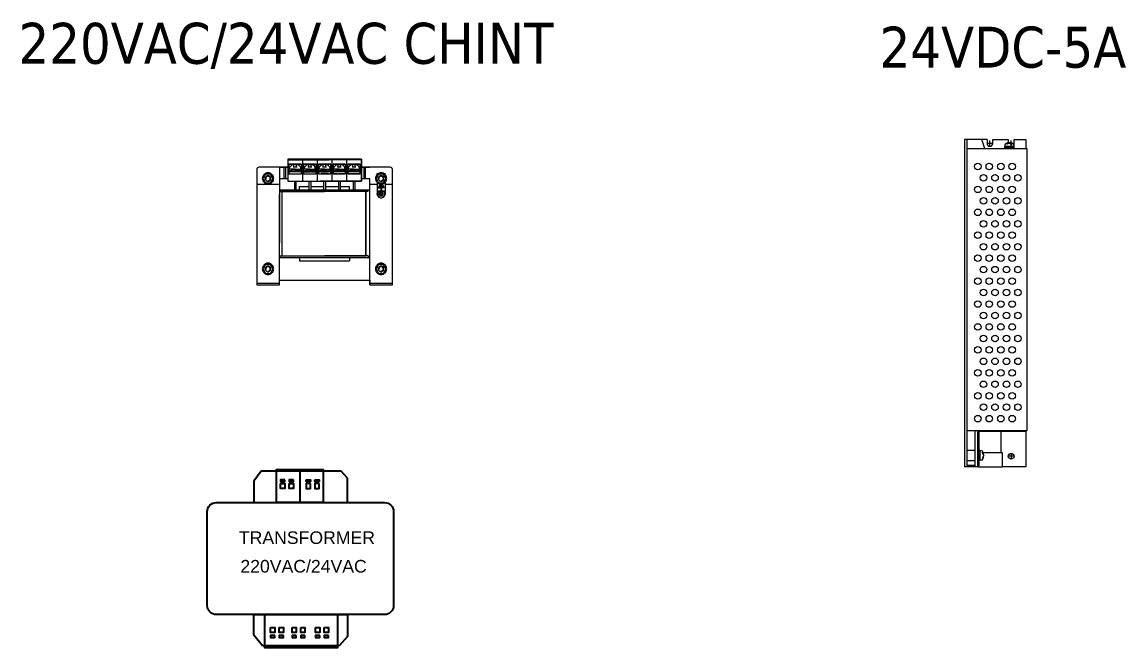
# Model space of a CAD drawing. Header units: millimetres. Extents: x 32 to 1203, y 86 to 501.
# Drawn here: x 529 to 1203, y 119 to 501 of the extents above; entities that cross this region are included whole.
import ezdxf
from ezdxf.enums import TextEntityAlignment as Align

# ---------------------------------------------------------------- set-up
doc = ezdxf.new("R2010")
doc.units = ezdxf.units.MM
doc.styles.add('Tahoma (Input Text)', font='tahoma.ttf')
doc.styles.add('Text_Viet', font='arial.ttf')

# ---------------------------------------------------------------- blocks, each defined once
blk = doc.blocks.new('TR')
at = {"color": 30}
for p, q in [((58931.48, 27406.31), (58927.4, 27400.75)), ((58952.88, 27407.14), (58952.88, 27388.88)), ((58979.38, 27402.47), (58975.71, 27406.31)), ((58932.13, 27309.23), (58927.4, 27315.27)), ((58979.38, 27314.45), (58974.7, 27309.23))]:
    blk.add_line(p, q, dxfattribs=at)
for points in [[(58975.71, 27406.31), (58931.48, 27406.31)], [(58927.4, 27400.75), (58927.4, 27388.88), (58979.38, 27388.88), (58979.38, 27402.47)], [(58927.4, 27315.27), (58927.4, 27326.66), (58979.38, 27326.66), (58979.38, 27314.45)], [(58974.7, 27309.23), (58932.13, 27309.23)]]:
    blk.add_lwpolyline(points, dxfattribs=at)
for points in [[(58965.83, 27388.88), (58939.93, 27388.88), (58939.93, 27407.14), (58965.83, 27407.14)], [(58944.5, 27401.55), (58942.13, 27401.55), (58942.13, 27400.46), (58944.5, 27400.46)], [(58942.18, 27399.49), (58944.53, 27399.49), (58944.53, 27396.74), (58942.18, 27396.74)], [(58949.29, 27401.55), (58946.92, 27401.55), (58946.92, 27400.46), (58949.29, 27400.46)], [(58946.97, 27399.49), (58949.32, 27399.49), (58949.32, 27396.74), (58946.97, 27396.74)], [(58958.78, 27399.49), (58956.43, 27399.49), (58956.43, 27396.74), (58958.78, 27396.74)], [(58956.46, 27401.55), (58958.83, 27401.55), (58958.83, 27400.46), (58956.46, 27400.46)], [(58963.57, 27399.49), (58961.22, 27399.49), (58961.22, 27396.74), (58963.57, 27396.74)], [(58961.25, 27401.55), (58963.62, 27401.55), (58963.62, 27400.46), (58961.25, 27400.46)], [(58933.48, 27326.66), (58973.85, 27326.66), (58973.85, 27308.16), (58933.48, 27308.16)], [(58936.58, 27319.52), (58938.93, 27319.52), (58938.93, 27316.77), (58936.58, 27316.77)], [(58941.37, 27319.52), (58943.72, 27319.52), (58943.72, 27316.77), (58941.37, 27316.77)], [(58948.55, 27319.52), (58950.9, 27319.52), (58950.9, 27316.77), (58948.55, 27316.77)], [(58953.34, 27319.52), (58955.69, 27319.52), (58955.69, 27316.77), (58953.34, 27316.77)], [(58961.63, 27319.52), (58963.99, 27319.52), (58963.99, 27316.77), (58961.63, 27316.77)], [(58966.42, 27319.52), (58968.78, 27319.52), (58968.78, 27316.77), (58966.42, 27316.77)], [(58938.93, 27314.99), (58936.57, 27314.99), (58936.57, 27313.91), (58938.93, 27313.91)], [(58943.72, 27314.99), (58941.36, 27314.99), (58941.36, 27313.91), (58943.72, 27313.91)], [(58950.91, 27314.99), (58948.54, 27314.99), (58948.54, 27313.91), (58950.91, 27313.91)], [(58955.7, 27314.99), (58953.33, 27314.99), (58953.33, 27313.91), (58955.7, 27313.91)], [(58963.99, 27314.99), (58961.62, 27314.99), (58961.62, 27313.91), (58963.99, 27313.91)], [(58968.78, 27314.99), (58966.41, 27314.99), (58966.41, 27313.91), (58968.78, 27313.91)]]:
    blk.add_lwpolyline(points, close=True, dxfattribs=at)
blk.add_lwpolyline([(58906.46, 27388.88), (58999.91, 27388.88, -0.414214), (59004.91, 27383.88), (59004.91, 27331.66, -0.414214), (58999.91, 27326.66), (58906.46, 27326.66, -0.414214), (58901.46, 27331.66), (58901.46, 27383.88, -0.414214)], format="xyb", close=True, dxfattribs=at)
at = {"color": 30, "style": 'Text_Viet'}
for s, p in [('TRANSFORMER', (58919.05, 27365.86)), ('220VAC/24VAC', (58919.88, 27350))]:
    blk.add_text(s, height=7, dxfattribs=at).set_placement(p)
blk = doc.blocks.new('*U416')
at = {"color": 1, "linetype": 'Continuous', "lineweight": 5}
for points in [[(-22.44, 69), (-40, 69), (-40.56, 68.89), (-41, 68.67), (-41.33, 68.22), (-41.44, 67.67), (-41.44, 67.67), (-41.44, -2.89), (-27.56, -2.89), (-27.56, 0), (27.56, 0), (27.56, -2.89), (41.44, -2.89), (41.44, 67.67), (41.33, 68.22), (41, 68.67), (40.56, 68.89), (40, 69), (40, 69), (22.44, 69), (22.44, 73.89), (-22.44, 73.89), (-22.44, 69)], [(-27.56, 69), (-22.44, 69)], [(-27.56, 69), (-27.56, 22.78)], [(-24.78, 69), (-24.78, 62.11)], [(-24.44, 69), (-22.44, 69)], [(-23.89, 69), (-23.89, 62.11)], [(22.44, 69), (27.56, 69)], [(23.89, 69), (23.89, 62.11)], [(24.78, 69), (24.78, 62.11)], [(-27.56, 62.11), (-22.44, 62.11)], [(22.44, 62.11), (27.56, 62.11)], [(27.56, -2.89), (27.56, 62.11)], [(-41.44, 58.67), (-27.56, 58.67)], [(27.56, 58.67), (32.11, 58.67)], [(27.56, 58.67), (32.11, 58.67)], [(36.89, 58.67), (41.44, 58.67)], [(-27.56, -2.89), (-27.56, 52.33)], [(-41.44, -1.78), (-27.56, -1.78)], [(27.56, -1.78), (41.44, -1.78)]]:
    blk.add_lwpolyline(points, dxfattribs=at)
at = {"color": 32, "linetype": 'Continuous', "lineweight": 5}
for points in [[(-22.44, 60.44), (22.44, 60.44), (22.44, 73.89), (-22.44, 73.89), (-22.44, 60.44)], [(2.78, 73.89), (-22.44, 73.89)], [(-22.44, 73.89), (-22.44, 60.44)], [(-22.44, 73.44), (2.78, 73.44)], [(-21.78, 64.89), (-14.11, 64.89), (-14.11, 70.78), (-21.78, 70.78), (-21.78, 64.89)], [(-21.78, 70.78), (-21.78, 64.89)], [(-21.78, 70.78), (-14.11, 70.78)], [(-14.56, 68.89), (-14.89, 69.22), (-15.22, 69.67), (-15.56, 70), (-16, 70.22), (-16.44, 70.44), (-17, 70.56), (-17.44, 70.67), (-17.89, 70.78), (-18.44, 70.67), (-18.89, 70.56), (-19.44, 70.44), (-19.89, 70.22), (-20.22, 70), (-20.67, 69.67), (-21, 69.22), (-21.33, 68.89)], [(-21.33, 67.89), (-21.33, 68.89)], [(-17.89, 67.89), (-21.33, 67.89)], [(-21.33, 66.89), (-18, 67.89)], [(-19.44, 67.44), (-19.44, 67.89)], [(-19.22, 67.56), (-19.22, 67.89)], [(-19.11, 69.33), (-16.78, 69.33)], [(-18.67, 69.33), (-18.67, 70.67)], [(-17.89, 67.89), (-17.89, 67.89), (-18, 67.89)], [(-17.89, 67.89), (-14.56, 67.89)], [(-14.56, 66.89), (-17.89, 67.89)], [(-17.22, 69.33), (-17.22, 70.67)], [(-16.67, 67.56), (-16.67, 67.89)], [(-16.44, 67.44), (-16.44, 67.89)], [(-14.56, 67.89), (-14.56, 68.89)], [(-14.11, 70.78), (-14.11, 64.89)], [(-13.44, 73.89), (-13.44, 60.44)], [(-12.78, 64.89), (-5.22, 64.89), (-5.22, 70.78), (-12.78, 70.78), (-12.78, 64.89)], [(-12.78, 70.78), (-12.78, 64.89)], [(-12.78, 70.78), (-5.22, 70.78)], [(-5.67, 68.89), (-5.89, 69.22), (-6.22, 69.67), (-6.67, 70), (-7.11, 70.22), (-7.56, 70.44), (-8, 70.56), (-8.44, 70.67), (-9, 70.78), (-9.44, 70.67), (-10, 70.56), (-10.44, 70.44), (-10.89, 70.22), (-11.33, 70), (-11.67, 69.67), (-12, 69.22), (-12.33, 68.89)], [(-12.33, 67.89), (-12.33, 68.89)], [(-9, 67.89), (-12.33, 67.89)], [(-12.33, 66.89), (-9.11, 67.89)], [(-10.56, 67.44), (-10.56, 67.89)], [(-10.22, 69.33), (-7.78, 69.33)], [(-10.22, 67.56), (-10.22, 67.89)], [(-9.67, 69.33), (-9.67, 70.67)], [(-9, 67.89), (-5.67, 67.89)], [(-5.67, 66.89), (-8.89, 67.89)], [(-8.22, 69.33), (-8.22, 70.67)], [(-7.89, 70.78), (-5.22, 70.78)], [(-7.67, 67.56), (-7.67, 67.89)], [(-7.44, 67.44), (-7.44, 67.89)], [(-5.67, 67.89), (-5.67, 68.89)], [(-5.22, 70.78), (-5.22, 64.89)], [(-4.44, 73.89), (-4.44, 60.44)], [(-3.78, 64.89), (3.78, 64.89), (3.78, 70.78), (-3.78, 70.78), (-3.78, 64.89)], [(-3.78, 70.78), (-3.78, 64.89)], [(-3.78, 70.78), (-3.22, 70.78)], [(-3.78, 70.78), (3.78, 70.78)], [(3.33, 68.89), (3, 69.22), (2.67, 69.67), (2.33, 70), (1.89, 70.22), (1.44, 70.44), (1, 70.56), (0.56, 70.67), (0, 70.78), (-0.56, 70.67), (-1, 70.56), (-1.44, 70.44), (-1.89, 70.22), (-2.33, 70), (-2.67, 69.67), (-3, 69.22), (-3.33, 68.89)], [(-3.33, 67.89), (-3.33, 68.89)], [(0, 67.89), (-3.33, 67.89)], [(-3.33, 66.89), (-0.11, 67.89)], [(-2.78, 73.89), (22.44, 73.89)], [(22.44, 73.44), (-2.78, 73.44)], [(-2.33, 70.78), (2.11, 70.78)], [(2.33, 70.78), (-2.11, 70.78)], [(-1.56, 67.44), (-1.56, 67.89)], [(-1.33, 67.56), (-1.33, 67.89)], [(-1.22, 69.33), (1.22, 69.33)], [(-0.78, 69.33), (-0.78, 70.67)], [(0, 67.89), (3.33, 67.89)], [(3.33, 66.89), (0.11, 67.89)], [(0.78, 69.33), (0.78, 70.67)], [(1.33, 67.56), (1.33, 67.89)], [(1.56, 67.44), (1.56, 67.89)], [(3.78, 70.78), (3.22, 70.78)], [(3.33, 67.89), (3.33, 68.89)], [(3.78, 70.78), (3.78, 64.89)], [(4.44, 73.89), (4.44, 60.44)], [(5.22, 64.89), (12.78, 64.89), (12.78, 70.78), (5.22, 70.78), (5.22, 64.89)], [(5.22, 70.78), (5.22, 64.89)], [(5.22, 70.78), (12.78, 70.78)], [(7.89, 70.78), (5.22, 70.78)], [(12.33, 68.89), (12, 69.22), (11.67, 69.67), (11.33, 70), (10.89, 70.22), (10.44, 70.44), (10, 70.56), (9.44, 70.67), (9, 70.78), (8.44, 70.67), (8, 70.56), (7.56, 70.44), (7.11, 70.22), (6.67, 70), (6.22, 69.67), (5.89, 69.22), (5.67, 68.89)], [(5.67, 67.89), (5.67, 68.89)], [(9, 67.89), (5.67, 67.89)], [(5.67, 66.89), (8.89, 67.89)], [(7.44, 67.44), (7.44, 67.89)], [(7.67, 67.56), (7.67, 67.89)], [(7.78, 69.33), (10.22, 69.33)], [(8.22, 69.33), (8.22, 70.67)], [(12.78, 70.78), (8.67, 70.78)], [(9, 67.89), (12.33, 67.89)], [(12.33, 66.89), (9.11, 67.89)], [(9.67, 69.33), (9.67, 70.67)], [(10.22, 67.56), (10.22, 67.89)], [(10.56, 67.44), (10.56, 67.89)], [(12.33, 67.89), (12.33, 68.89)], [(12.78, 70.78), (12.78, 64.89)], [(13.44, 73.89), (13.44, 60.44)], [(14.11, 64.89), (21.78, 64.89), (21.78, 70.78), (14.11, 70.78), (14.11, 64.89)], [(14.11, 70.78), (14.11, 64.89)], [(14.11, 70.78), (21.78, 70.78)], [(21.78, 70.78), (14.11, 70.78)], [(21.33, 68.89), (21, 69.22), (20.67, 69.67), (20.22, 70), (19.89, 70.22), (19.44, 70.44), (18.89, 70.56), (18.44, 70.67), (17.89, 70.78), (17.44, 70.67), (17, 70.56), (16.44, 70.44), (16, 70.22), (15.56, 70), (15.22, 69.67), (14.89, 69.22), (14.56, 68.89)], [(14.56, 67.89), (14.56, 68.89)], [(17.89, 67.89), (14.56, 67.89)], [(14.56, 66.89), (17.89, 67.89)], [(16.44, 67.44), (16.44, 67.89)], [(16.67, 67.56), (16.67, 67.89)], [(16.78, 69.33), (19.11, 69.33)], [(17.22, 69.33), (17.22, 70.67)], [(17.89, 67.89), (21.33, 67.89)], [(21.33, 66.89), (18, 67.89)], [(18.67, 69.33), (18.67, 70.67)], [(19.22, 67.56), (19.22, 67.89)], [(19.44, 67.44), (19.44, 67.89)], [(21.33, 67.89), (21.33, 68.89)], [(21.78, 70.78), (21.78, 64.89)], [(22.44, 73.89), (22.44, 60.44)], [(-14.11, 66.22), (-21.78, 66.22)], [(-21.78, 64.89), (-14.11, 64.89)], [(-21.11, 66.22), (-21.33, 66.89)], [(-21.11, 66.22), (-18, 67.11)], [(-19.44, 66.22), (-19.44, 66.67)], [(-19.22, 66.22), (-19.22, 66.78)], [(-17.89, 67.11), (-17.89, 67.11), (-18, 67.11)], [(-14.78, 66.22), (-17.89, 67.11)], [(-16.67, 66.22), (-16.67, 66.78)], [(-16.44, 66.22), (-16.44, 66.67)], [(-14.78, 66.22), (-14.56, 66.89)], [(-5.22, 66.22), (-12.78, 66.22)], [(-12.78, 66.22), (-8.67, 66.22)], [(-12.78, 66.22), (-8.67, 66.22)], [(-12.78, 64.89), (-5.22, 64.89)], [(-12.78, 64.89), (-8.67, 64.89)], [(-12.11, 66.22), (-12.33, 66.89)], [(-12.11, 66.22), (-9.11, 67.11)], [(-10.56, 66.22), (-10.56, 66.67)], [(-10.22, 66.22), (-10.22, 66.78)], [(-8.89, 67.11), (-9, 67.11), (-9.11, 67.11)], [(-5.78, 66.22), (-8.89, 67.11)], [(-7.89, 66.22), (-5.22, 66.22)], [(-7.67, 66.22), (-7.67, 66.78)], [(-7.44, 66.22), (-7.44, 66.67)], [(-5.78, 66.22), (-5.67, 66.89)], [(3.78, 66.22), (-3.78, 66.22)], [(-3.78, 66.22), (-3.22, 66.22)], [(-3.78, 64.89), (3.78, 64.89)], [(-3.11, 66.22), (-3.33, 66.89)], [(-3.11, 66.22), (-0.11, 67.11)], [(-2.33, 66.22), (2.11, 66.22)], [(-2.33, 64.89), (2.11, 64.89)], [(2.33, 66.22), (-2.11, 66.22)], [(2.33, 64.89), (-2.11, 64.89)], [(-1.56, 66.22), (-1.56, 66.67)], [(-1.33, 66.22), (-1.33, 66.78)], [(0.11, 67.11), (0, 67.11), (-0.11, 67.11)], [(3.11, 66.22), (0.11, 67.11)], [(1.33, 66.22), (1.33, 66.78)], [(1.56, 66.22), (1.56, 66.67)], [(3.11, 66.22), (3.33, 66.89)], [(3.78, 66.22), (3.22, 66.22)], [(3.78, 64.89), (3.22, 64.89)], [(3.78, 66.22), (3.78, 65.22)], [(12.78, 66.22), (5.22, 66.22)], [(7.89, 66.22), (5.22, 66.22)], [(5.22, 64.89), (12.78, 64.89)], [(7.89, 64.89), (5.22, 64.89)], [(5.78, 66.22), (5.67, 66.89)], [(5.78, 66.22), (8.89, 67.11)], [(7.44, 66.22), (7.44, 66.67)], [(7.67, 66.22), (7.67, 66.78)], [(12.78, 66.22), (8.67, 66.22)], [(12.78, 64.89), (8.67, 64.89)], [(9.11, 67.11), (9, 67.11), (8.89, 67.11)], [(12.11, 66.22), (9.11, 67.11)], [(10.22, 66.22), (10.22, 66.78)], [(10.56, 66.22), (10.56, 66.67)], [(12.11, 66.22), (12.33, 66.89)], [(21.78, 66.22), (14.11, 66.22)], [(21.78, 64.89), (14.11, 64.89)], [(14.11, 64.89), (21.78, 64.89)], [(14.78, 66.22), (14.56, 66.89)], [(14.78, 66.22), (17.89, 67.11)], [(16.44, 66.22), (16.44, 66.67)], [(16.67, 66.22), (16.67, 66.78)], [(18, 67.11), (17.89, 67.11), (17.89, 67.11)], [(21.11, 66.22), (18, 67.11)], [(19.22, 66.22), (19.22, 66.78)], [(19.44, 66.22), (19.44, 66.67)], [(21.11, 66.22), (21.33, 66.89)], [(22.44, 64.56), (22.44, 60.44)], [(-22.44, 60.44), (2.78, 60.44)], [(22.44, 60.44), (-2.78, 60.44)]]:
    blk.add_lwpolyline(points, dxfattribs=at)
at = {"color": 6, "linetype": 'Continuous', "lineweight": 5}
for points in [[(-34.44, 65.56), (-34.89, 65.56), (-35.22, 65.56), (-35.56, 65.44), (-35.89, 65.33), (-36.11, 65.22), (-36.44, 65), (-36.67, 64.78), (-36.89, 64.56), (-37.11, 64.33), (-37.33, 64.11), (-37.56, 63.78), (-37.67, 63.44), (-37.78, 63.11), (-37.89, 62.78), (-37.89, 62.44), (-38, 62.11), (-37.89, 61.78), (-37.89, 61.44), (-37.78, 61.11), (-37.67, 60.78), (-37.56, 60.44), (-37.33, 60.22), (-37.11, 60), (-36.89, 59.67), (-36.67, 59.44), (-36.44, 59.22), (-36.11, 59.11), (-35.89, 59), (-35.56, 58.89), (-35.22, 58.78), (-34.89, 58.67), (-34.44, 58.67), (-34.11, 58.67), (-33.78, 58.78), (-33.44, 58.89), (-33.11, 59), (-32.89, 59.11), (-32.56, 59.22), (-32.33, 59.44), (-32.11, 59.67), (-31.89, 60), (-31.67, 60.22), (-31.44, 60.44), (-31.33, 60.78), (-31.22, 61.11), (-31.11, 61.44), (-31.11, 61.78), (-31, 62.11), (-31.11, 62.44), (-31.11, 62.78), (-31.22, 63.11), (-31.33, 63.44), (-31.44, 63.78), (-31.67, 64.11), (-31.89, 64.33), (-32.11, 64.56), (-32.33, 64.78), (-32.56, 65), (-32.89, 65.22), (-33.11, 65.33), (-33.44, 65.44), (-33.78, 65.56), (-34.11, 65.56), (-34.44, 65.56), (-34.44, 65.56)], [(-36, 64.78), (-37.56, 62.11), (-36, 59.44), (-33, 59.44), (-31.44, 62.11), (-33, 64.78), (-36, 64.78)], [(-34.44, 63.89), (-34.89, 63.78), (-35.22, 63.78), (-35.44, 63.56), (-35.67, 63.33), (-35.89, 63.11), (-36.11, 62.78), (-36.22, 62.44), (-36.22, 62.11), (-36.22, 61.78), (-36.11, 61.44), (-35.89, 61.22), (-35.67, 60.89), (-35.44, 60.67), (-35.22, 60.56), (-34.89, 60.44), (-34.44, 60.44), (-34.11, 60.44), (-33.78, 60.56), (-33.56, 60.67), (-33.33, 60.89), (-33.11, 61.22), (-32.89, 61.44), (-32.78, 61.78), (-32.78, 62.11), (-32.78, 62.44), (-32.89, 62.78), (-33.11, 63.11), (-33.33, 63.33), (-33.56, 63.56), (-33.78, 63.78), (-34.11, 63.78), (-34.44, 63.89), (-34.44, 63.89)], [(-34.67, 60.78), (-34.44, 60.78), (-34, 60.89), (-33.56, 61.11), (-33.22, 61.56), (-33.11, 62.11), (-33.22, 62.67), (-33.56, 63.11), (-34, 63.44), (-34.44, 63.56), (-35, 63.44), (-35.44, 63.11), (-35.78, 62.67), (-35.89, 62.11), (-35.78, 61.78)], [(34.44, 65.56), (34.11, 65.56), (33.78, 65.56), (33.44, 65.44), (33.11, 65.33), (32.89, 65.22), (32.56, 65), (32.33, 64.78), (32.11, 64.56), (31.89, 64.33), (31.67, 64.11), (31.44, 63.78), (31.33, 63.44), (31.22, 63.11), (31.11, 62.78), (31.11, 62.44), (31, 62.11), (31.11, 61.78), (31.11, 61.44), (31.22, 61.11), (31.33, 60.78), (31.44, 60.44), (31.67, 60.22), (31.89, 60), (32.11, 59.67), (32.33, 59.44), (32.56, 59.22), (32.89, 59.11), (33.11, 59), (33.44, 58.89), (33.78, 58.78), (34.11, 58.67), (34.44, 58.67), (34.89, 58.67), (35.22, 58.78), (35.56, 58.89), (35.89, 59), (36.11, 59.11), (36.44, 59.22), (36.67, 59.44), (36.89, 59.67), (37.11, 60), (37.33, 60.22), (37.56, 60.44), (37.67, 60.78), (37.78, 61.11), (37.89, 61.44), (37.89, 61.78), (38, 62.11), (37.89, 62.44), (37.89, 62.78), (37.78, 63.11), (37.67, 63.44), (37.56, 63.78), (37.33, 64.11), (37.11, 64.33), (36.89, 64.56), (36.67, 64.78), (36.44, 65), (36.11, 65.22), (35.89, 65.33), (35.56, 65.44), (35.22, 65.56), (34.89, 65.56), (34.44, 65.56), (34.44, 65.56)], [(33, 64.78), (31.44, 62.11), (33, 59.44), (36, 59.44), (37.56, 62.11), (36, 64.78), (33, 64.78)], [(32.11, 64.56), (32.11, 65.22)], [(32.11, 65.22), (33, 65.22)], [(34.44, 63.89), (34.11, 63.78), (33.78, 63.78), (33.56, 63.56), (33.33, 63.33), (33.11, 63.11), (32.89, 62.78), (32.78, 62.44), (32.78, 62.11), (32.78, 61.78), (32.89, 61.44), (33.11, 61.22), (33.33, 60.89), (33.56, 60.67), (33.78, 60.56), (34.11, 60.44), (34.44, 60.44), (34.89, 60.44), (35.22, 60.56), (35.44, 60.67), (35.67, 60.89), (35.89, 61.22), (36.11, 61.44), (36.22, 61.78), (36.22, 62.11), (36.22, 62.44), (36.11, 62.78), (35.89, 63.11), (35.67, 63.33), (35.44, 63.56), (35.22, 63.78), (34.89, 63.78), (34.44, 63.89), (34.44, 63.89)], [(34.33, 60.78), (34.44, 60.78), (35, 60.89), (35.44, 61.11), (35.78, 61.56), (35.89, 62.11), (35.78, 62.67), (35.44, 63.11), (35, 63.44), (34.44, 63.56), (34, 63.44), (33.56, 63.11), (33.22, 62.67), (33.11, 62.11), (33.22, 61.78)], [(36, 65.22), (36.89, 65.22)], [(36.89, 64.56), (36.89, 65.22)], [(32.11, 59.67), (32.11, 52.67)], [(32.11, 54.67), (36.89, 54.67)], [(36.44, 56.67), (32.56, 56.67)], [(32.56, 56.67), (32.56, 56.33)], [(32.56, 56.33), (34.33, 56.33)], [(33.11, 57.56), (33.11, 57.22)], [(33.11, 57.56), (34.44, 57.56)], [(33.11, 57.22), (34.44, 57.22)], [(33.56, 58.44), (33.56, 58.11)], [(33.56, 58.44), (34.44, 58.44)], [(33.56, 58.11), (34.44, 58.11)], [(34.33, 56.33), (34.33, 54.67)], [(35.44, 58.44), (34.44, 58.44)], [(35.44, 58.11), (34.44, 58.11)], [(35.89, 57.56), (34.44, 57.56)], [(35.89, 57.22), (34.44, 57.22)], [(36.44, 56.33), (34.67, 56.33)], [(34.67, 56.33), (34.67, 54.67)], [(35.44, 58.44), (35.44, 58.11)], [(35.89, 57.56), (35.89, 57.22)], [(36.44, 56.67), (36.44, 56.33)], [(36.89, 59.67), (36.89, 52.67)], [(31.67, 52.67), (37.33, 52.67)], [(32.11, 52.67), (32.11, 52.22), (32.22, 51.78), (32.44, 51.33), (32.78, 51), (33.11, 50.67), (33.56, 50.44), (34, 50.33), (34.44, 50.33), (35, 50.33), (35.44, 50.44), (35.89, 50.67), (36.22, 51), (36.56, 51.33), (36.78, 51.78), (36.89, 52.22), (36.89, 52.67), (36.89, 52.67)], [(32.56, 53.89), (32.56, 51.56)], [(32.56, 53.89), (36.56, 53.89)], [(32.56, 51.56), (36.56, 51.56)], [(34.44, 53.78), (34.11, 53.67), (33.78, 53.44), (33.56, 53.11), (33.44, 52.67), (33.56, 52.33), (33.78, 52), (34.11, 51.78), (34.44, 51.67), (34.89, 51.78), (35.22, 52), (35.44, 52.33), (35.56, 52.67), (35.44, 53.11), (35.22, 53.44), (34.89, 53.67), (34.44, 53.78), (34.44, 53.78)], [(33.89, 52.11), (35.11, 53.33)], [(35.11, 52.11), (33.89, 53.33)], [(36.56, 53.89), (36.56, 51.56)], [(-34.44, 10.44), (-34.89, 10.33), (-35.22, 10.33), (-35.56, 10.22), (-35.89, 10.11), (-36.11, 10), (-36.44, 9.78), (-36.67, 9.56), (-36.89, 9.33), (-37.11, 9.11), (-37.33, 8.89), (-37.56, 8.56), (-37.67, 8.33), (-37.78, 8), (-37.89, 7.67), (-37.89, 7.33), (-38, 6.89), (-37.89, 6.56), (-37.89, 6.22), (-37.78, 5.89), (-37.67, 5.56), (-37.56, 5.33), (-37.33, 5), (-37.11, 4.78), (-36.89, 4.56), (-36.67, 4.33), (-36.44, 4.11), (-36.11, 3.89), (-35.89, 3.78), (-35.56, 3.67), (-35.22, 3.56), (-34.89, 3.56), (-34.44, 3.44), (-34.11, 3.56), (-33.78, 3.56), (-33.44, 3.67), (-33.11, 3.78), (-32.89, 3.89), (-32.56, 4.11), (-32.33, 4.33), (-32.11, 4.56), (-31.89, 4.78), (-31.67, 5), (-31.44, 5.33), (-31.33, 5.56), (-31.22, 5.89), (-31.11, 6.22), (-31.11, 6.56), (-31, 6.89), (-31.11, 7.33), (-31.11, 7.67), (-31.22, 8), (-31.33, 8.33), (-31.44, 8.56), (-31.67, 8.89), (-31.89, 9.11), (-32.11, 9.33), (-32.33, 9.56), (-32.56, 9.78), (-32.89, 10), (-33.11, 10.11), (-33.44, 10.22), (-33.78, 10.33), (-34.11, 10.33), (-34.44, 10.44), (-34.44, 10.44)], [(-36, 9.67), (-37.56, 6.89), (-36, 4.22), (-33, 4.22), (-31.44, 6.89), (-33, 9.67), (-36, 9.67)], [(-34.44, 8.67), (-34.89, 8.67), (-35.22, 8.56), (-35.44, 8.33), (-35.67, 8.11), (-35.89, 7.89), (-36.11, 7.56), (-36.22, 7.33), (-36.22, 6.89), (-36.22, 6.56), (-36.11, 6.22), (-35.89, 6), (-35.67, 5.67), (-35.44, 5.56), (-35.22, 5.33), (-34.89, 5.22), (-34.44, 5.22), (-34.11, 5.22), (-33.78, 5.33), (-33.56, 5.56), (-33.33, 5.67), (-33.11, 6), (-32.89, 6.22), (-32.78, 6.56), (-32.78, 6.89), (-32.78, 7.33), (-32.89, 7.56), (-33.11, 7.89), (-33.33, 8.11), (-33.56, 8.33), (-33.78, 8.56), (-34.11, 8.67), (-34.44, 8.67), (-34.44, 8.67)], [(-34.67, 5.56), (-34.44, 5.56), (-34, 5.67), (-33.56, 6), (-33.22, 6.44), (-33.11, 6.89), (-33.22, 7.44), (-33.56, 7.89), (-34, 8.22), (-34.44, 8.33), (-35, 8.22), (-35.44, 7.89), (-35.78, 7.44), (-35.89, 6.89), (-35.78, 6.56)], [(34.44, 10.44), (34.11, 10.33), (33.78, 10.33), (33.44, 10.22), (33.11, 10.11), (32.89, 10), (32.56, 9.78), (32.33, 9.56), (32.11, 9.33), (31.89, 9.11), (31.67, 8.89), (31.44, 8.56), (31.33, 8.33), (31.22, 8), (31.11, 7.67), (31.11, 7.33), (31, 6.89), (31.11, 6.56), (31.11, 6.22), (31.22, 5.89), (31.33, 5.56), (31.44, 5.33), (31.67, 5), (31.89, 4.78), (32.11, 4.56), (32.33, 4.33), (32.56, 4.11), (32.89, 3.89), (33.11, 3.78), (33.44, 3.67), (33.78, 3.56), (34.11, 3.56), (34.44, 3.44), (34.89, 3.56), (35.22, 3.56), (35.56, 3.67), (35.89, 3.78), (36.11, 3.89), (36.44, 4.11), (36.67, 4.33), (36.89, 4.56), (37.11, 4.78), (37.33, 5), (37.56, 5.33), (37.67, 5.56), (37.78, 5.89), (37.89, 6.22), (37.89, 6.56), (38, 6.89), (37.89, 7.33), (37.89, 7.67), (37.78, 8), (37.67, 8.33), (37.56, 8.56), (37.33, 8.89), (37.11, 9.11), (36.89, 9.33), (36.67, 9.56), (36.44, 9.78), (36.11, 10), (35.89, 10.11), (35.56, 10.22), (35.22, 10.33), (34.89, 10.33), (34.44, 10.44), (34.44, 10.44)], [(33, 9.67), (31.44, 6.89), (33, 4.22), (36, 4.22), (37.56, 6.89), (36, 9.67), (33, 9.67)], [(34.44, 8.67), (34.11, 8.67), (33.78, 8.56), (33.56, 8.33), (33.33, 8.11), (33.11, 7.89), (32.89, 7.56), (32.78, 7.33), (32.78, 6.89), (32.78, 6.56), (32.89, 6.22), (33.11, 6), (33.33, 5.67), (33.56, 5.56), (33.78, 5.33), (34.11, 5.22), (34.44, 5.22), (34.89, 5.22), (35.22, 5.33), (35.44, 5.56), (35.67, 5.67), (35.89, 6), (36.11, 6.22), (36.22, 6.56), (36.22, 6.89), (36.22, 7.33), (36.11, 7.56), (35.89, 7.89), (35.67, 8.11), (35.44, 8.33), (35.22, 8.56), (34.89, 8.67), (34.44, 8.67), (34.44, 8.67)], [(34.33, 5.56), (34.44, 5.56), (35, 5.67), (35.44, 6), (35.78, 6.44), (35.89, 6.89), (35.78, 7.44), (35.44, 7.89), (35, 8.22), (34.44, 8.33), (34, 8.22), (33.56, 7.89), (33.22, 7.44), (33.11, 6.89), (33.22, 6.56)]]:
    blk.add_lwpolyline(points, dxfattribs=at)
at = {"color": 4, "linetype": 'Continuous', "lineweight": 5}
for points in [[(-13.44, 62.11), (-13.44, 60.44)], [(-27.56, 55.22), (27.56, 55.22)], [(-27, 54.22), (0, 54.22)], [(-26, 14.89), (25.22, 14.89), (25.22, 54.22), (-26, 54.22), (-26, 14.89)], [(-18.44, 60.44), (-18.44, 55.22)], [(-17.44, 60.44), (-17.44, 55.22)], [(-15.22, 57.33), (-9.56, 57.33)], [(-15.22, 55.22), (-15.22, 57.33)], [(-9.56, 60.44), (-9.56, 55.22)], [(-8.44, 60.44), (-8.44, 55.22)], [(-8.44, 57.33), (-0.56, 57.33)], [(-0.56, 60.44), (-0.56, 55.22)], [(26.44, 54.22), (0, 54.22)], [(0.56, 60.44), (0.56, 55.22)], [(0.56, 57.33), (8.44, 57.33)], [(0.56, 56.33), (0.56, 55.22)], [(8.44, 60.44), (8.44, 55.22)], [(9.56, 60.44), (9.56, 55.22)], [(9.56, 57.33), (15.22, 57.33)], [(15.22, 55.22), (15.22, 57.33)], [(17.44, 60.44), (17.44, 55.22)], [(18.44, 60.44), (18.44, 55.22)], [(25.22, 54.22), (25.22, 14.89)], [(-27.56, 13.89), (27.56, 13.89)], [(-27.56, 13.89), (27.56, 13.89)], [(-27.22, 14.89), (-27.22, 13.89)], [(-27.22, 14.89), (0, 14.89)], [(-23.44, 13.89), (23.44, 13.89)], [(-15.22, 13.89), (-15.22, 11.78)], [(26.67, 14.89), (0, 14.89)], [(15.22, 13.89), (15.22, 11.78)], [(26.67, 14.89), (26.67, 13.89)], [(-15.22, 11.78), (15.22, 11.78)]]:
    blk.add_lwpolyline(points, dxfattribs=at)
at = {"color": 0, "linetype": 'Continuous', "lineweight": 5}
for points in [[(-27, 55.22), (-27, 54.22)], [(-26, 54.22), (-26, 14.89)], [(26.44, 55.22), (26.44, 54.22)]]:
    blk.add_lwpolyline(points, dxfattribs=at)
blk = doc.blocks.new('*U1907')
at = {"color": 140, "lineweight": 5}
for p, q in [((-6.5, 6), (-20.25, 6)), ((-20.25, 6), (-20.25, -194)), ((-18.75, 6), (-18.75, -194)), ((-18.75, 0.35), (17.75, 0.35)), ((-7.91, 0.35), (-9.75, 6)), ((-6.5, 6), (-6.5, 3.5)), ((-3, 3.5), (-6.5, 3.5)), ((-4.75, 1.75), (-4.75, 5.25)), ((-3, 3.5), (-3, 6)), ((-3, 6), (6.5, 6)), ((4.15, 0.85), (10.15, 0.85)), ((4.15, 0.85), (4.15, 0.35)), ((4.2, 1.55), (10.1, 1.55)), ((4.2, 1.55), (4.2, 0.85)), ((4.35, 2.52), (4.35, 1.55)), ((9.95, 1.55), (4.35, 1.55)), ((7.15, 3.95), (5.35, 2.87)), ((6.5, 6), (6.5, 3.91)), ((10, 3.5), (6.5, 3.5)), ((6.95, 1.55), (7.35, 0.85)), ((7.15, 3.95), (8.95, 2.87)), ((8.25, 1.75), (8.25, 5.25)), ((9.95, 2.52), (9.95, 1.55)), ((10, 1.55), (10, 6)), ((10, 6), (17.25, 6)), ((10.1, 0.85), (10.1, 1.55)), ((10.15, 0.35), (10.15, 0.85)), ((17.25, 6), (17.25, 0.35)), ((17.75, 0.35), (17.75, -172)), ((17.75, -172), (-18.75, -172)), ((-13.75, -193.8), (-13.75, -172)), ((-12.15, -193.8), (-12.15, -172)), ((16.95, -172.48), (-11.55, -172.48)), ((-11.55, -172.48), (-11.55, -193.3)), ((2.15, -185.4), (2.15, -172.48)), ((16.95, -172.48), (16.95, -172)), ((17.25, -172), (17.25, -194)), ((-13.75, -184), (-18.75, -184)), ((-10.85, -184.05), (-11.55, -184.05)), ((-10.85, -184.05), (-10.85, -189.95)), ((-9.88, -184.2), (-10.85, -184.2)), ((-8.45, -187), (-9.53, -185.2)), ((-8.45, -187), (-9.53, -188.8)), ((2.85, -185.4), (-8.71, -185.4)), ((2.85, -194), (2.85, -185.4)), ((10, -187.5), (6.5, -187.5)), ((8.25, -185.75), (8.25, -189.25)), ((-12.15, -194), (-20.25, -194)), ((-18.75, -190), (-13.75, -190)), ((-18.75, -193), (-13.75, -193)), ((-13.95, -193), (-13.95, -194)), ((-13.75, -193.8), (-12.15, -193.8)), ((-11.55, -193.3), (-12.15, -193.3)), ((-12.15, -194), (-12.15, -193.8)), ((-12.15, -194), (2.85, -194)), ((-11.55, -189.95), (-10.85, -189.95)), ((-9.88, -189.8), (-10.85, -189.8)), ((17.25, -194), (2.85, -194))]:
    blk.add_line(p, q, dxfattribs=at)
for centre, radius in [((-12.12, -10.56), 2), ((-5.12, -10.56), 2), ((1.88, -10.56), 2), ((8.88, -10.56), 2), ((-8.62, -17.56), 2), ((-1.62, -17.56), 2), ((5.38, -17.56), 2), ((12.38, -17.56), 2), ((-12.12, -24.56), 2), ((-5.12, -24.56), 2), ((1.88, -24.56), 2), ((8.88, -24.56), 2), ((-8.62, -31.56), 2), ((-1.62, -31.56), 2), ((5.38, -31.56), 2), ((12.38, -31.56), 2), ((-12.12, -38.56), 2), ((-5.12, -38.56), 2), ((1.88, -38.56), 2), ((8.88, -38.56), 2), ((-8.62, -45.56), 2), ((-1.62, -45.56), 2), ((5.38, -45.56), 2), ((12.38, -45.56), 2), ((-12.12, -52.56), 2), ((-5.12, -52.56), 2), ((1.88, -52.56), 2), ((8.88, -52.56), 2), ((-8.62, -59.56), 2), ((-1.62, -59.56), 2), ((5.38, -59.56), 2), ((12.38, -59.56), 2), ((-12.12, -66.56), 2), ((-5.12, -66.56), 2), ((1.88, -66.56), 2), ((8.88, -66.56), 2), ((-8.62, -73.56), 2), ((-1.62, -73.56), 2), ((5.38, -73.56), 2), ((12.38, -73.56), 2), ((-12.12, -80.56), 2), ((-5.12, -80.56), 2), ((1.88, -80.56), 2), ((8.88, -80.56), 2), ((-8.62, -87.56), 2), ((-1.62, -87.56), 2), ((5.38, -87.56), 2), ((12.38, -87.56), 2), ((-12.12, -94.56), 2), ((-5.12, -94.56), 2), ((1.88, -94.56), 2), ((8.88, -94.56), 2), ((-8.62, -101.56), 2), ((-1.62, -101.56), 2), ((5.38, -101.56), 2), ((12.38, -101.56), 2), ((-12.12, -108.56), 2), ((-5.12, -108.56), 2), ((1.88, -108.56), 2), ((8.88, -108.56), 2), ((-8.62, -115.56), 2), ((-1.62, -115.56), 2), ((5.38, -115.56), 2), ((12.38, -115.56), 2), ((-12.12, -122.56), 2), ((-5.12, -122.56), 2), ((1.88, -122.56), 2), ((8.88, -122.56), 2), ((-8.62, -129.56), 2), ((-1.62, -129.56), 2), ((5.38, -129.56), 2), ((12.38, -129.56), 2), ((-12.12, -136.56), 2), ((-5.12, -136.56), 2), ((1.88, -136.56), 2), ((8.88, -136.56), 2), ((-8.62, -143.56), 2), ((-1.62, -143.56), 2), ((5.38, -143.56), 2), ((12.38, -143.56), 2), ((-12.12, -150.56), 2), ((-5.12, -150.56), 2), ((1.88, -150.56), 2), ((8.88, -150.56), 2), ((-8.62, -157.56), 2), ((-1.62, -157.56), 2), ((5.38, -157.56), 2), ((12.38, -157.56), 2), ((-12.12, -164.56), 2), ((-5.12, -164.56), 2), ((1.88, -164.56), 2), ((8.88, -164.56), 2), ((8.25, -187.5), 1.75)]:
    blk.add_circle(centre, radius, dxfattribs=at)
for centre, radius, start, end in [((-4.75, 3.5), 1.75, 180, 0), ((5.35, 2.52), 1, 116.74368, 180), ((7.15, -1.05), 5, 63.25632, 116.74368), ((8.95, 2.52), 1, 0, 63.25632), ((-9.88, -185.2), 1, 26.74368, 90), ((-13.45, -187), 5, 333.25632, 26.74368), ((-9.88, -188.8), 1, 270, 333.25632)]:
    blk.add_arc(centre, radius, start, end, dxfattribs=at)

msp = doc.modelspace()

# ---------------------------------------------------------------- block references
for name, p in [('*U1907', (1124.63, 423.24)), ('*U416', (713.79, 343.2))]:
    msp.add_blockref(name, p)
at = {"color": 1, "xscale": 1.10000000000582, "yscale": 1.10000000000582, "zscale": 1.10000000000582}
msp.add_blockref('TR', (-64149.46, -29920.28), dxfattribs=at)

# ---------------------------------------------------------------- texts
at = {"style": 'Tahoma (Input Text)'}
for s, p in [('220VAC/24VAC CHINT', (527, 487.89)), ('24VDC-5A', (1052.57, 485.54))]:
    msp.add_text(s, height=25, dxfattribs=at).set_placement(p, align=Align.MIDDLE_LEFT)

doc.saveas('drawing.dxf')
